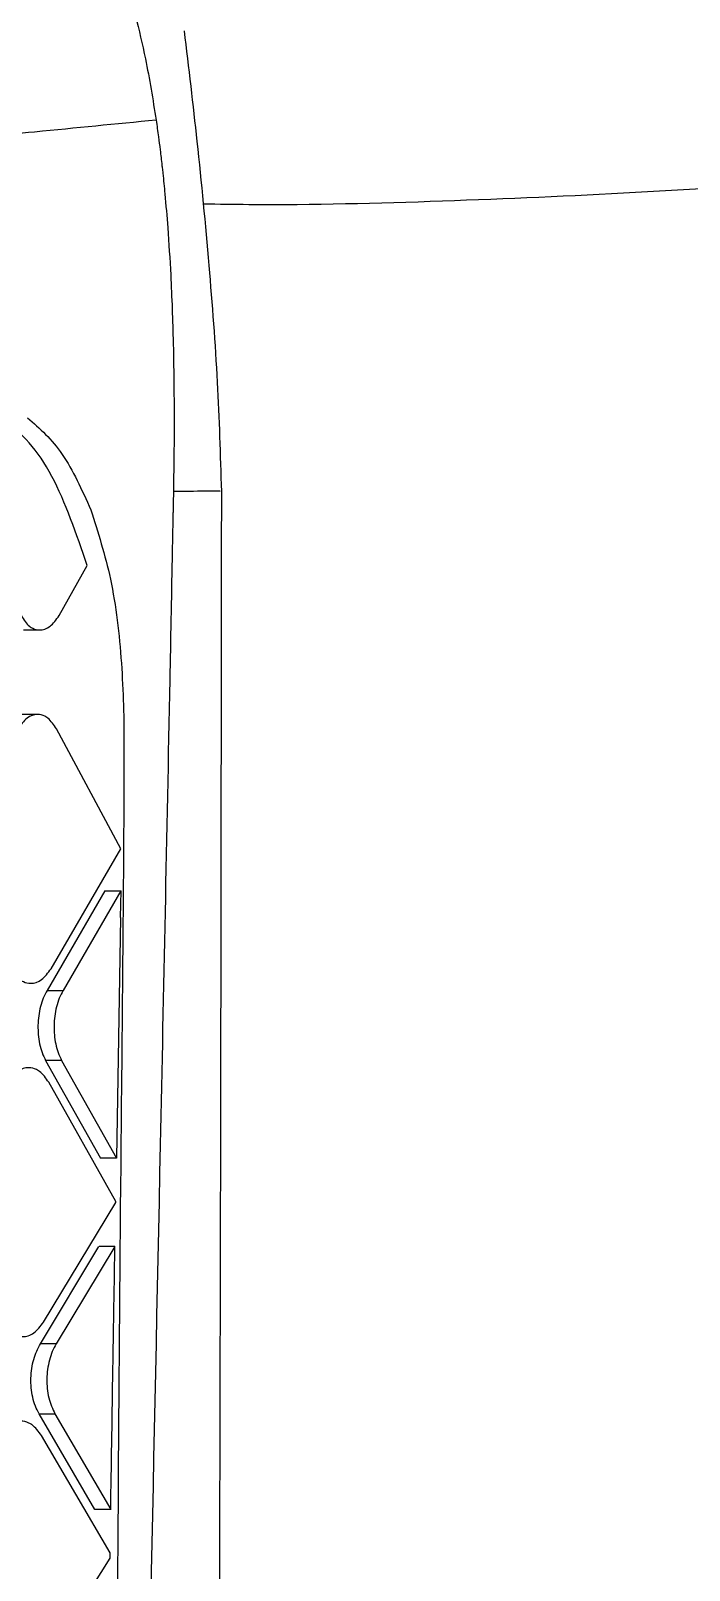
# Model space of a CAD drawing. Extents: x 525 to 609, y 649 to 778.
# Drawn here: x 538.113 to 538.779, y 721.692 to 723.248 of the extents above; entities that cross this region are included whole.
import ezdxf

# ---------------------------------------------------------------- set-up
doc = ezdxf.new("R2010")
doc.units = 0
doc.header["$MEASUREMENT"] = 0
doc.layers.add('1', color=4, linetype='Continuous')

# ---------------------------------------------------------------- blocks, each defined once
blk = doc.blocks.new('JETSETTER')
at = {"layer": '1', "color": 3, "linetype": 'Continuous', "lineweight": 25}
for p, q in [((13.0146, 53.5325), (13.0429, 53.583)), ((12.9784, 53.5179), (12.9948, 53.5178)), ((12.9928, 53.4324), (12.9764, 53.4324)), ((13.0768, 53.2968), (13.0119, 53.4178)), ((13.0064, 53.1755), (13.0768, 53.2968)), ((13.0607, 53.2543), (13.0023, 53.1536)), ((13.077, 53.2543), (13.0185, 53.1535)), ((13.0608, 53.2543), (13.0771, 53.2543)), ((13.0766, 53.2273), (13.0771, 53.2543)), ((13.0766, 53.2273), (13.0724, 52.9841)), ((13.0023, 53.1536), (13.0185, 53.1535)), ((13.0009, 53.0829), (13.0563, 52.9842)), ((13.0171, 53.0828), (13.001, 53.0829)), ((13.0171, 53.0828), (13.0724, 52.9841)), ((13.0717, 52.9404), (13.004, 53.0608)), ((13.0724, 52.9841), (13.0563, 52.9841)), ((12.9989, 52.8185), (13.0717, 52.9392)), ((12.9956, 52.7966), (13.0548, 52.8949)), ((13.071, 52.8949), (13.0116, 52.7966)), ((13.071, 52.8949), (13.0549, 52.8949)), ((13.0116, 52.7966), (12.9956, 52.7966)), ((13.0507, 52.6293), (12.9943, 52.7259)), ((12.9943, 52.7259), (13.0103, 52.7258)), ((13.0103, 52.7258), (13.0667, 52.6293)), ((13.0661, 52.5855), (12.9967, 52.7038)), ((13.0667, 52.6293), (13.0507, 52.6293)), ((12.9921, 52.4616), (13.066, 52.58))]:
    blk.add_line(p, q, dxfattribs=at)
at = {"layer": '1', "color": 3, "linetype": 'Continuous', "lineweight": 25, "flags": 128}
blk.add_lwpolyline([(13.1301, 53.6578), (13.1298, 53.646), (13.1297, 53.6367)], dxfattribs=at)
at = {"layer": '1', "color": 3, "linetype": 'Continuous', "lineweight": 25}
for points, knots in [([(12.8837, 54.2934), (12.8901, 54.2954), (12.9016, 54.299), (12.9175, 54.3025), (12.9297, 54.304), (12.9403, 54.3047), (12.9537, 54.3051), (12.972, 54.3026), (12.9922, 54.2956), (13.0099, 54.2851), (13.0242, 54.2732), (13.0378, 54.2581), (13.0498, 54.241), (13.0607, 54.2218), (13.0704, 54.201), (13.0811, 54.1738), (13.092, 54.1379), (13.1034, 54.0902), (13.1093, 54.0538), (13.1126, 54.0329)], [0, 0, 0, 0, 0.065071, 0.117529, 0.164419, 0.192892, 0.228101, 0.305988, 0.387462, 0.44691, 0.503219, 0.552425, 0.610396, 0.654966, 0.698808, 0.752368, 0.824236, 0.89869, 1, 1, 1, 1]), ([(13.1789, 53.6578), (13.1778, 53.6946), (13.1754, 53.7709), (13.1664, 53.8884), (13.1552, 54.007), (13.1457, 54.086), (13.1412, 54.1232)], [0, 0, 0, 0, 0.236724, 0.490983, 0.759929, 1, 1, 1, 1]), ([(13.1126, 54.0329), (13.072, 54.029), (12.9994, 54.022), (12.9238, 54.0143), (12.8905, 54.0108)], [0, 0, 0, 0, 0.559576, 1, 1, 1, 1]), ([(13.1126, 54.0329), (13.1134, 54.0273), (13.1148, 54.0174), (13.1168, 54.0021), (13.1179, 53.9923), (13.1186, 53.9862), (13.1189, 53.9836), (13.1199, 53.9742), (13.1219, 53.9541), (13.1248, 53.9199), (13.1279, 53.8697), (13.13, 53.8113), (13.1308, 53.7522), (13.1308, 53.7022), (13.1303, 53.6717), (13.1301, 53.6578)], [0, 0, 0, 0, 0.046536, 0.08249, 0.12614, 0.126896, 0.132434, 0.147447, 0.203771, 0.29554, 0.422906, 0.60536, 0.758853, 0.890319, 1, 1, 1, 1]), ([(14.3711, 54.0201), (14.3072, 54.0147), (14.1788, 54.004), (13.9856, 53.9876), (13.7915, 53.9721), (13.5968, 53.959), (13.4016, 53.9505), (13.2554, 53.9466), (13.1756, 53.9479), (13.1603, 53.9481)], [0, 0, 0, 0, 0.1584014, 0.3186701, 0.4785287, 0.6384106, 0.7993125, 0.9613415, 1, 1, 1, 1]), ([(13.0429, 53.583), (13.032, 53.615), (13.0156, 53.6631), (12.9849, 53.7092), (12.9672, 53.7233), (12.9584, 53.7304)], [0, 0, 0, 0, 0.499331, 0.74974, 1, 1, 1, 1]), ([(12.9827, 53.7322), (12.9949, 53.7214), (13.0193, 53.6998), (13.0375, 53.6595), (13.0465, 53.6393)], [0, 0, 0, 0, 0.499618, 1, 1, 1, 1]), ([(13.1769, 53.6583), (13.1773, 53.6583), (13.1786, 53.6581), (13.1641, 53.6579), (13.1413, 53.6579), (13.1301, 53.6578)], [0, 0, 0, 0, 0.186945, 0.597711, 1, 1, 1, 1]), ([(13.1617, 43.6583), (13.1622, 43.8718), (13.1631, 44.3019), (13.1636, 44.9309), (13.164, 45.5277), (13.1641, 46.0716), (13.1642, 46.6131), (13.1644, 47.1644), (13.1649, 47.7379), (13.1655, 48.2142), (13.1661, 48.5971), (13.1667, 48.8903), (13.1673, 49.1848), (13.168, 49.4959), (13.1689, 49.8389), (13.17, 50.2232), (13.1714, 50.6654), (13.173, 51.1684), (13.1748, 51.7351), (13.1764, 52.3521), (13.1781, 52.9987), (13.1786, 53.4397), (13.1789, 53.6583)], [0, 0, 0, 0, 0.064043, 0.129021, 0.188699, 0.243093, 0.292193, 0.351147, 0.408463, 0.464243, 0.49402, 0.523342, 0.552206, 0.582377, 0.616662, 0.655095, 0.69768, 0.749323, 0.805999, 0.867696, 0.934431, 1, 1, 1, 1]), ([(13.0465, 53.6393), (13.0538, 53.6166), (13.0689, 53.5696), (13.0787, 53.4854), (13.0802, 53.4241), (13.0797, 53.2548), (13.0755, 52.8864), (13.0733, 52.5215), (13.0718, 52.294)], [0, 0, 0, 0, 0.060618, 0.125498, 0.188462, 0.196002, 0.49867, 1, 1, 1, 1]), ([(13.1297, 53.6367), (13.1296, 53.6361), (13.1296, 53.6314), (13.1292, 53.6158), (13.1282, 53.56), (13.1241, 53.3516), (13.1073, 52.541), (13.0727, 50.9378), (13.0646, 49.491), (13.06, 48.6578)], [0, 0, 0, 0, 0.000353, 0.002828, 0.009436, 0.033986, 0.128384, 0.498019, 1, 1, 1, 1]), ([(12.976, 53.5324), (12.9787, 53.5283), (12.9823, 53.5227), (12.9889, 53.5187), (12.996, 53.517), (13.0057, 53.52), (13.0116, 53.5283), (13.0146, 53.5325)], [0, 0, 0, 0, 0.248835, 0.33317, 0.50093, 0.752121, 1, 1, 1, 1]), ([(13.0119, 53.4178), (13.0091, 53.4219), (13.0061, 53.4266), (13.0018, 53.4296), (12.9984, 53.4316), (12.9917, 53.4332), (12.9818, 53.4302), (12.9757, 53.4218), (12.9726, 53.4177)], [0, 0, 0, 0, 0.248871, 0.276964, 0.328412, 0.501053, 0.752291, 1, 1, 1, 1]), ([(12.9659, 53.1754), (12.9688, 53.1713), (12.972, 53.1666), (12.9765, 53.1635), (12.98, 53.1616), (12.987, 53.16), (12.9972, 53.1631), (13.0033, 53.1714), (13.0064, 53.1755)], [0, 0, 0, 0, 0.249012, 0.280482, 0.333003, 0.500875, 0.751756, 1, 1, 1, 1]), ([(13.0023, 53.1536), (13.001, 53.1511), (12.9984, 53.1462), (12.9956, 53.1374), (12.9937, 53.128), (12.993, 53.1184), (12.9933, 53.1088), (12.9947, 53.0994), (12.9972, 53.0904), (12.9997, 53.0854), (13.0009, 53.0829)], [0, 0, 0, 0, 0.127611, 0.252667, 0.375716, 0.497292, 0.616027, 0.739086, 0.866936, 1, 1, 1, 1]), ([(13.0185, 53.1535), (13.0172, 53.151), (13.0146, 53.1461), (13.0117, 53.1371), (13.01, 53.1277), (13.009, 53.1149), (13.0102, 53.102), (13.0134, 53.0904), (13.0158, 53.0854), (13.0171, 53.0828)], [0, 0, 0, 0, 0.129785, 0.256066, 0.37937, 0.500262, 0.738432, 0.866224, 1, 1, 1, 1]), ([(13.004, 53.0608), (13.0011, 53.065), (12.9979, 53.0696), (12.9934, 53.0726), (12.9899, 53.0746), (12.9828, 53.0763), (12.9724, 53.0732), (12.966, 53.0649), (12.9629, 53.0607)], [0, 0, 0, 0, 0.249221, 0.275034, 0.325671, 0.500953, 0.751738, 1, 1, 1, 1]), ([(13.0717, 52.9392), (13.0717, 52.9394), (13.0717, 52.9398), (13.0717, 52.9402), (13.0717, 52.9404)], [0, 0, 0, 0, 0.560664, 1, 1, 1, 1]), ([(13.0667, 52.6293), (13.0674, 52.6735), (13.0685, 52.746), (13.07, 52.8345), (13.0707, 52.8788), (13.0709, 52.8949)], [0, 0, 0, 0, 0.499998, 0.817976, 1, 1, 1, 1]), ([(12.9567, 52.8185), (12.9597, 52.8143), (12.9631, 52.8096), (12.9678, 52.8066), (12.9715, 52.8046), (12.9787, 52.8031), (12.9893, 52.8061), (12.9957, 52.8144), (12.9989, 52.8185)], [0, 0, 0, 0, 0.249119, 0.280524, 0.332985, 0.500691, 0.751417, 1, 1, 1, 1]), ([(12.9943, 52.7259), (12.993, 52.7284), (12.9904, 52.7334), (12.9877, 52.7424), (12.9862, 52.752), (12.9859, 52.7619), (12.9867, 52.7716), (12.9893, 52.7841), (12.9931, 52.7916), (12.9956, 52.7966)], [0, 0, 0, 0, 0.130867, 0.259349, 0.385785, 0.510554, 0.634088, 0.756746, 1, 1, 1, 1]), ([(13.0116, 52.7966), (13.0102, 52.794), (13.0075, 52.7891), (13.0046, 52.7802), (13.0027, 52.7708), (13.002, 52.761), (13.0024, 52.7513), (13.0044, 52.7386), (13.0079, 52.7309), (13.0103, 52.7258)], [0, 0, 0, 0, 0.129512, 0.255784, 0.379261, 0.500398, 0.623641, 0.749669, 1, 1, 1, 1]), ([(12.9967, 52.7038), (12.9937, 52.708), (12.9905, 52.7123), (12.9867, 52.715), (12.9856, 52.7156), (12.9821, 52.7176), (12.9746, 52.7193), (12.9637, 52.7162), (12.9572, 52.7079), (12.9539, 52.7038)], [0, 0, 0, 0, 0.249319, 0.257925, 0.273067, 0.322977, 0.50075, 0.751389, 1, 1, 1, 1]), ([(13.066, 52.58), (13.066, 52.5811), (13.066, 52.5829), (13.0661, 52.5847), (13.0661, 52.5855)], [0, 0, 0, 0, 0.559892, 1, 1, 1, 1])]:
    blk.add_open_spline(points, degree=3, knots=knots, dxfattribs=at)

msp = doc.modelspace()

# ---------------------------------------------------------------- block references
at = {"layer": '1'}
msp.add_blockref('JETSETTER', (525.1273, 669.1243), dxfattribs=at)

doc.saveas('drawing.dxf')
